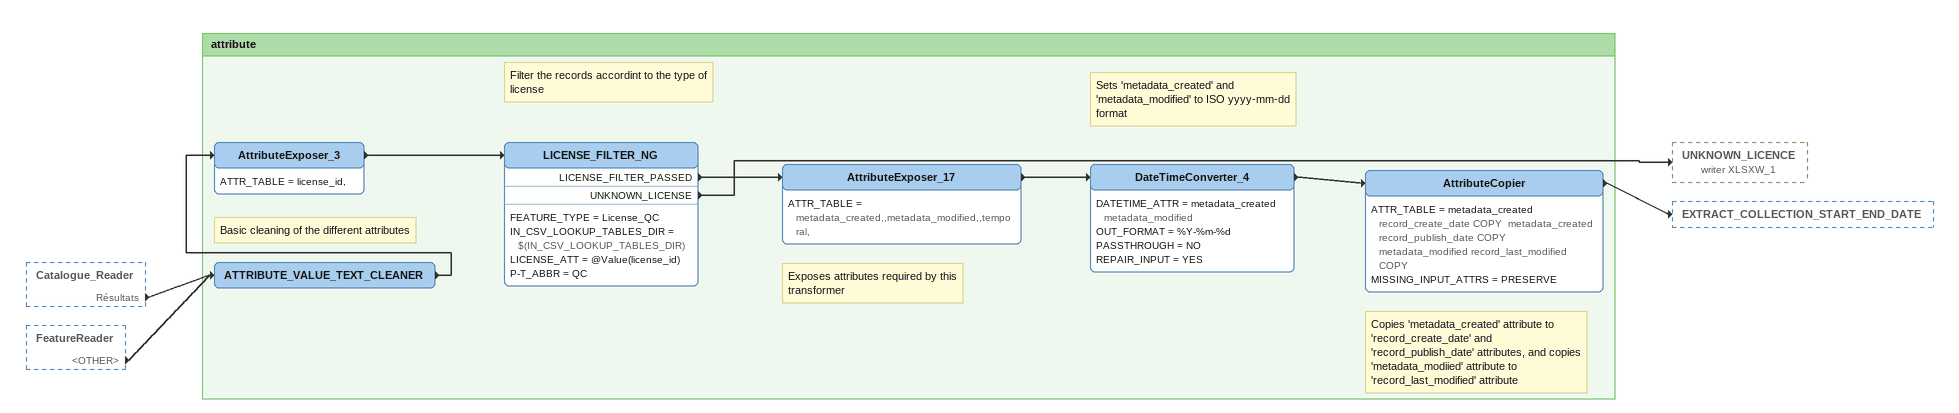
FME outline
Catalogue_Reader [outside]
    Résultats -> ATTRIBUTE_VALUE_TEXT_CLEANER
FeatureReader [outside]
    <OTHER> -> ATTRIBUTE_VALUE_TEXT_CLEANER

Bookmark: attribute
Note: Basic cleaning of the different attributes
ATTRIBUTE_VALUE_TEXT_CLEANER
    -> AttributeExposer_3
AttributeExposer_3
    ATTR_TABLE = license_id,
    -> LICENSE_FILTER_NG
Note: Filter the records accordint to the type of license
LICENSE_FILTER_NG
    FEATURE_TYPE = License_QC
    IN_CSV_LOOKUP_TABLES_DIR = $(IN_CSV_LOOKUP_TABLES_DIR)
    LICENSE_ATT = @Value(license_id)
    P-T_ABBR = QC
    LICENSE_FILTER_PASSED -> AttributeExposer_17
    UNKNOWN_LICENSE -> UNKNOWN_LICENCE (writer XLSXW_1)
Note: Exposes attributes required by this transformer
AttributeExposer_17
    ATTR_TABLE = metadata_created,,metadata_modified,,temporal,
    -> DateTimeConverter_4
Note: Sets 'metadata_created' and 'metadata_modified' to ISO yyyy-mm-dd format
DateTimeConverter_4
    DATETIME_ATTR = metadata_created metadata_modified
    OUT_FORMAT = %Y-%m-%d
    PASSTHROUGH = NO
    REPAIR_INPUT = YES
    -> AttributeCopier
Note: Copies 'metadata_created' attribute to 'record_create_date' and 'record_publish_date' attributes, and copies 'metadata_modiied' attribute to 'record_last_modified' attribute
AttributeCopier
    ATTR_TABLE = metadata_created record_create_date COPY  metadata_created record_publish_date COPY  metadata_modified record_last_modified COPY
    MISSING_INPUT_ATTRS = PRESERVE
    -> EXTRACT_COLLECTION_START_END_DATE
